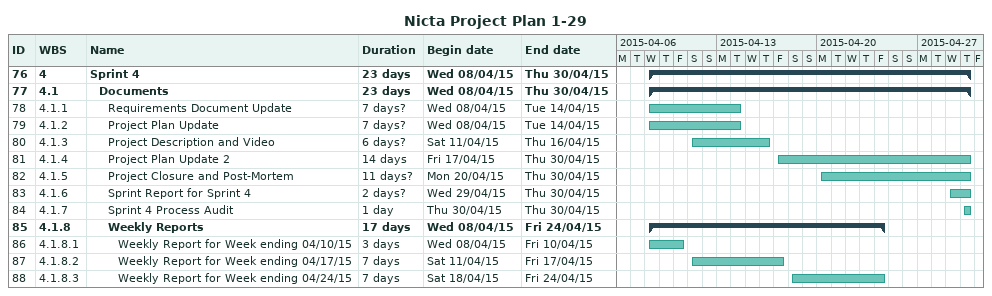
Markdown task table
Nicta Project Plan 1-29

| ID | WBS | Task | Duration | Start | Finish |
|---|---|---|---|---|---|
| 76 | 4 | **Sprint 4** | 23d | 2015-04-08 | 2015-04-30 |
| 77 | 4.1 | **Documents** | 23d | 2015-04-08 | 2015-04-30 |
| 78 | 4.1.1 | Requirements Document Update | 7d? | 2015-04-08 | 2015-04-14 |
| 79 | 4.1.2 | Project Plan Update | 7d? | 2015-04-08 | 2015-04-14 |
| 80 | 4.1.3 | Project Description and Video | 6d? | 2015-04-11 | 2015-04-16 |
| 81 | 4.1.4 | Project Plan Update 2 | 14d | 2015-04-17 | 2015-04-30 |
| 82 | 4.1.5 | Project Closure and Post-Mortem | 11d? | 2015-04-20 | 2015-04-30 |
| 83 | 4.1.6 | Sprint Report for Sprint 4 | 2d? | 2015-04-29 | 2015-04-30 |
| 84 | 4.1.7 | Sprint 4 Process Audit | 1d | 2015-04-30 | 2015-04-30 |
| 85 | 4.1.8 | **Weekly Reports** | 17d | 2015-04-08 | 2015-04-24 |
| 86 | 4.1.8.1 | Weekly Report for Week ending 04/10/15 | 3d | 2015-04-08 | 2015-04-10 |
| 87 | 4.1.8.2 | Weekly Report for Week ending 04/17/15 | 7d | 2015-04-11 | 2015-04-17 |
| 88 | 4.1.8.3 | Weekly Report for Week ending 04/24/15 | 7d | 2015-04-18 | 2015-04-24 |
